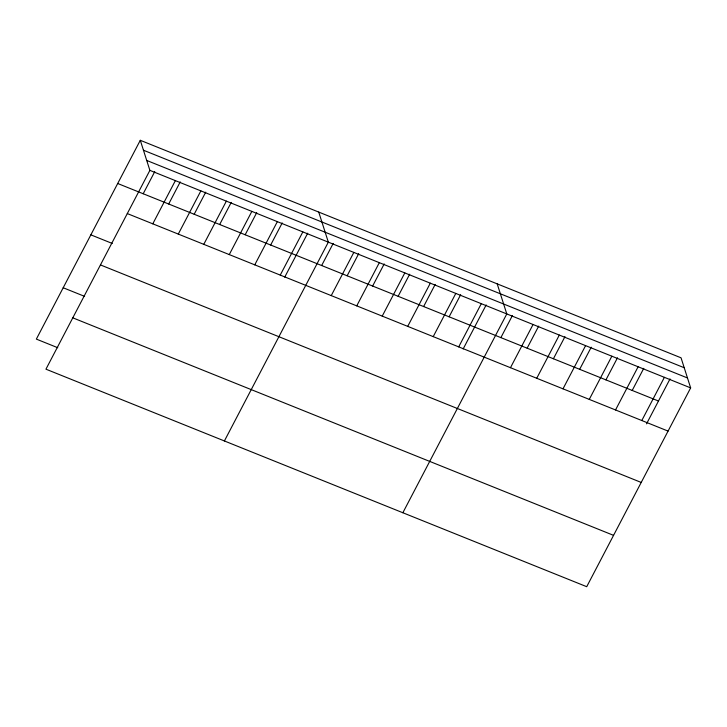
<?xml version="1.0" encoding="UTF-8"?>
<svg xmlns="http://www.w3.org/2000/svg" width="727" height="727" viewBox="0 0 727 727"><rect width="100%" height="100%" fill="white"/><g stroke="black" fill="none" stroke-linecap="round" stroke-linejoin="round"><path stroke-width="1.09" d="M140.284 140.302L149.88 170.372L45.946 369.18L586.716 586.698L690.65 387.891L681.054 357.82L140.284 140.302L36.35 339.109L57.76 347.724M143.192 193.755L154.751 171.645M152.788 223.825L175.371 180.632M168.691 204.005L180.241 181.904M178.279 234.085L200.87 190.883M194.182 214.256L205.732 192.155M203.778 244.336L226.361 201.143M219.672 224.516L231.231 202.415M229.269 254.586L251.851 211.393M245.172 234.766L256.722 212.666M254.759 264.846L277.35 221.644M270.662 245.026L282.212 222.925M280.258 275.097L302.841 231.904M284.72 277.151L307.712 233.176M224.398 440.962L328.331 242.155L318.735 212.075M321.652 265.528L333.202 243.427M331.239 295.607L353.831 252.414M347.142 275.787L358.693 253.687M356.739 305.867L379.321 262.665M372.633 286.038L384.192 263.937M382.229 316.118L404.812 272.916M398.132 296.298L409.683 274.197M407.72 326.368L430.311 283.176M423.623 306.549L435.173 284.448M433.219 336.628L455.802 293.426M449.113 316.799L460.673 294.699M458.71 346.879L481.292 303.686M463.172 348.933L486.163 304.958M402.858 512.744L506.792 313.937L497.195 283.857M500.876 337.619L512.426 315.518M510.472 367.698L533.055 324.506M527.139 348.188L538.698 326.087M536.735 378.267L559.317 335.065M553.411 358.756L564.961 336.656M563.007 388.827L585.589 345.634M579.673 369.316L591.224 347.215M589.27 399.396L611.852 356.203M605.936 379.885L617.496 357.784M615.533 409.964L638.115 366.762M632.208 390.444L643.758 368.344M641.805 420.524L664.387 377.331M646.539 423.841L670.03 378.912M143.446 150.225L684.225 367.744M146.709 160.449L687.488 377.967M149.88 170.372L690.65 387.891M117.701 183.495L658.471 401.013M127.298 213.574L668.068 431.093M90.857 234.848L112.267 243.463M100.453 264.928L641.223 482.446M63.194 287.756L84.614 296.371M72.791 317.835L613.561 535.354"/></g></svg>
